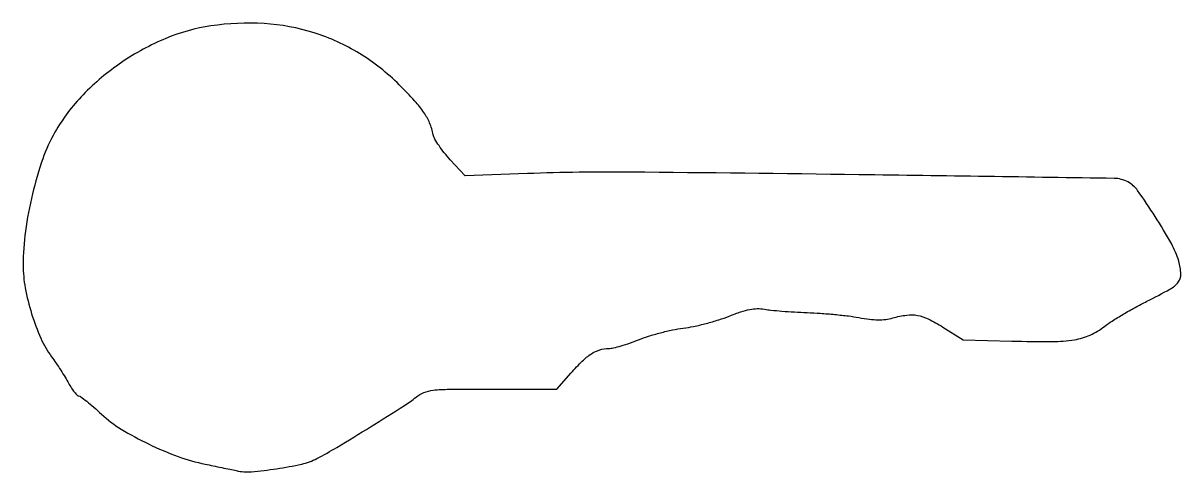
# Model space of a CAD drawing. Extents: x 1 to 342, y 1 to 133.
import ezdxf

# ---------------------------------------------------------------- set-up
doc = ezdxf.new("R2010")
doc.units = 0

msp = doc.modelspace()

# ---------------------------------------------------------------- linework, layer by layer
msp.add_lwpolyline([(55.927167, 131.936151, 0.062455), (42.637947, 128.246277, 0.050549), (29.614772, 121.18913, 0.050556), (18.274394, 111.663732, 0.062524), (9.972855, 100.65825, 0.046642), (6.364454, 92.751777, 0.025088), (3.351052, 82.45745, 0.024674), (1.297888, 71.502228, 0.033836), (0.613861, 61.5, 0.04617), (1.229855, 54.79688, 0.029308), (3.114232, 47.179596, 0.029489), (5.832768, 39.958786, 0.053323), (8.998832, 34.5, -0.00913), (10.270351, 32.695625, -0.005987), (11.671783, 30.573437, -0.006023), (12.987437, 28.473128, -0.011506), (13.984486, 26.75, 0.017639), (14.839317, 25.313582, 0.024805), (15.707686, 24.101562, 0.022829), (16.492313, 23.201422, 0.204846), (16.963324, 23, -0.163434), (17.539659, 22.806445, -0.006454), (19.32077, 21.421508, -0.010828), (21.401013, 19.685372, -0.007381), (23.693, 17.62641, 0.049576), (29.487559, 13.24343, 0.024799), (37.564457, 8.842286, 0.024591), (46.30709, 5.144261, 0.037532), (54.228994, 2.900845, -0.00076), (56.530733, 2.428369, -0.000551), (59.091747, 1.895672, -0.000557), (61.521795, 1.384595, -0.001219), (63.381209, 0.986632, 0.073585), (67.83483, 0.690578, 0.017371), (75.259696, 1.55023, 0.017865), (82.649879, 2.93882, 0.064036), (87.154095, 4.579686, 0.015755), (93.024814, 7.853957, 0.00341), (102.948578, 13.89854, 0.002402), (112.926097, 20.135992, 0.03395), (116.326725, 22.622661, -0.079561), (118.62496, 24.001765, -0.068817), (121.357063, 24.682723, -0.024763), (126.036672, 24.951313, -0.001954), (138.491739, 25), (157.830027, 25), (162.002536, 29.75, -0.018371), (165.308302, 33.245542, -0.049836), (167.9638, 35.379651, -0.068707), (170.431656, 36.542006, -0.072435), (173.077592, 36.964565, 0.05473), (174.464502, 37.136159, 0.012819), (176.731401, 37.734562, 0.013062), (179.317948, 38.562665, 0.012498), (181.896493, 39.536071, -0.020846), (184.780862, 40.570261, -0.012166), (188.313672, 41.579462, -0.012152), (191.906079, 42.41916, -0.020104), (194.977816, 42.931005, 0.020945), (198.085875, 43.454271, 0.01191), (201.796453, 44.332853, 0.011878), (205.497586, 45.39741, 0.019186), (208.585071, 46.49719, -0.013531), (212.038858, 47.771641, -0.033039), (214.657623, 48.469376, -0.04361), (216.84916, 48.705145, -0.051513), (218.926156, 48.532503, 0.021472), (220.874012, 48.252189, 0.00529), (224.093933, 47.963524, 0.005405), (227.792234, 47.711566, 0.005383), (231.5, 47.539225, -0.00868), (235.403491, 47.331983, -0.006502), (239.694114, 46.973291, -0.006576), (243.725959, 46.52978, -0.014928), (246.756559, 46.063785, 0.015514), (249.846748, 45.592328, 0.027236), (252.426071, 45.422067, 0.032095), (254.676467, 45.540801, 0.038522), (256.756559, 45.94923, -0.034324), (260.858287, 46.790389, -0.078595), (264.004435, 46.71733, -0.070411), (267.182717, 45.661705, -0.02341), (271.480279, 43.268676), (277.5, 39.537352), (291.763314, 39.157129, 0.007529), (303.658437, 39.019217, 0.038189), (310.262906, 39.547412, 0.065948), (314.880001, 40.91442, 0.060049), (319.144166, 43.467656, -0.02219), (321.371799, 45.041536, -0.008546), (324.593326, 47.032783, -0.008442), (328.165869, 49.076629, -0.010303), (331.577796, 50.862297, 0.010339), (338.360658, 54.412803, 0.099413), (340.837865, 56.503927, 0.183961), (341.58633, 58.85927, 0.054258), (340.954917, 62.661022, 0.059778), (338.816726, 67.82735, 0.014405), (334.040935, 75.783251, 0.011339), (328.869401, 83.471886, 0.116677), (326.021223, 85.988642, 0.119747), (321.93631, 87.044921, 0.000192), (246.777023, 88.11942, 0.001341), (179.49589, 88.875049, 0.011299), (149.173657, 88.449035), (130.847315, 87.777136), (126.402037, 92.550622, -0.018718), (124.659604, 94.568087, -0.019546), (123.099182, 96.682105, -0.019649), (121.899298, 98.606699, -0.076775), (121.400583, 99.912054, 0.045576), (120.322848, 103.362078, 0.051267), (118.668437, 106.417167, 0.036247), (115.968316, 109.816774, 0.010965), (111.398474, 114.571101, 0.058066), (99.636835, 123.836765, 0.062046), (86.31166, 129.904713, 0.060694), (71.645184, 132.606033, 0.051794)], format="xyb", close=True)

doc.saveas('drawing.dxf')
